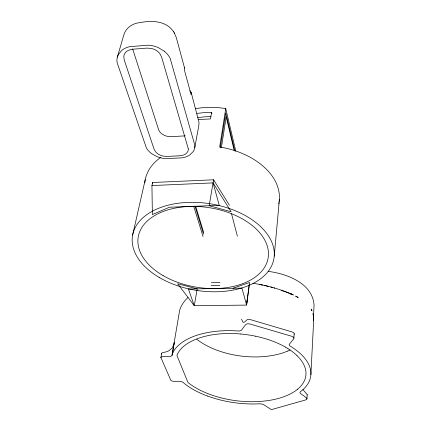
<?xml version="1.0" encoding="UTF-8"?>
<svg xmlns="http://www.w3.org/2000/svg" width="431" height="431" viewBox="0 0 431 431"><rect width="100%" height="100%" fill="white"/><g stroke="black" fill="none" stroke-linecap="round" stroke-linejoin="round"><path stroke-width="0.65" d="M274.235 256.165L279.385 199.612C279.794 193.805 278.512 188.002 276.088 182.739A67.861 44.964 9 0 0 224.982 147.968L219.681 146.993L225.742 108.644L224.152 108.348A65.307 45.503 9.1 0 0 195.502 108.687M310.886 374.711L313.623 321.23L313.262 314.926M313.445 317.173L314.07 305.396C312.841 283.291 286.938 273.782 268.249 271.358M306.953 398.901L307.174 394.737M207.591 396.062A70.345 35.902 7 0 0 233.37 402.538A70.409 35.935 7 0 0 260.232 403.777L263.174 404.359L270.787 409.267A3.06 1.46 6 0 0 272.058 409.45L305.676 399.93L306.748 399.316A3.152 1.535 4.9 0 0 306.958 398.686L306.36 397.829L300.24 393.298L299.874 392.609L300.342 391.752A70.345 35.902 7 0 0 305.369 387.21A70.431 35.945 7 0 0 307.923 362.875L306.71 360.898A70.345 35.902 7 0 0 295.364 349.536A70.285 35.875 7 0 0 290.138 346.061L289.336 345.328L289.158 344.514L293.829 338.647L294.195 333.492A3.464 1.88 5 0 0 293.651 332.716L292.153 331.945L250.492 319.646L248.542 319.403A3.48 1.923 6.6 0 0 247.2 319.63L244.512 322.07L243.418 322.372A12.391 3.049 -73.8 0 1 242.68 321.537L241.511 319.193M294.238 333.761L294.125 334.284M247.27 299.206L246.613 305.089L194.284 305.714L177.642 283.76L197.22 288.856L194.284 305.714L188.395 288.996L241.958 288.123L246.613 305.089L249.592 282.483L232.929 288.274M246.941 302.142L249.226 284.821M220.338 147.504L225.769 112.987L234.771 150.877M221.415 147.375L226.183 116.849L234.173 150.403M213.081 182.895L231.113 211.74L209.186 205.722L213.571 179.792L152.612 182.496L151.938 185.556L152.375 214.568L169.496 207.219L219.239 205.345L213.081 182.895L151.938 185.556M172.141 354.46L179.705 310.099C181.101 305.196 184.301 300.946 187.975 297.492M207.537 396.067A70.415 35.935 7 0 1 184.441 383.595A6.233 3.071 8.7 0 1 183.633 382.755C180.718 380.018 176.193 382.06 172.675 381.171A3.114 1.53 9.2 0 1 170.854 380.379L160.908 357.547A3.222 1.643 9.7 0 1 162.078 356.701C165.159 355.613 169.981 358.263 172.131 355.322L174.318 342.483L174.092 343.636M196.989 113.401L204.175 112.62L211.578 112.507L210.468 118.956L198.238 119.511M160.855 357.778L161.603 353.598M194.774 147.564L198.853 125.383L198.987 122.237L191.17 92.428L189.872 90.72M132.629 235.051L145.236 179.657M173.973 344.121L172.12 348.103L169.108 350.592A11.303 9.153 -24.6 0 1 166.145 351.852L162.271 352.763A3.211 1.649 9.7 0 0 161.609 353.846L161.684 354.104M117.329 57.215L123.751 35.18C125.62 27.902 132.829 23.107 140.097 22.627C151.976 20.198 166.431 20.774 173.725 31.969M173.025 352.396L172.228 354.163A6.513 3.351 9.2 0 0 172.125 355.079L172.131 355.322M297.288 389.473L295.456 390.852A65.507 33.424 7 0 1 275.932 399.084L272.985 399.736A65.507 33.424 7 0 1 260.502 401.417L257.226 401.617A65.507 33.424 7 0 1 243.844 401.45L240.444 401.186A65.636 33.489 7 0 1 230.337 399.839L227.013 399.214A65.507 33.424 7 0 1 214.159 395.868L211.098 394.839A65.507 33.424 7 0 1 199.715 389.974L197.118 388.6A65.35 33.338 7 0 1 190.066 384.107L187.97 382.502L176.904 355.397L177.701 353.646A65.356 33.349 7 0 1 181.257 348.657L182.83 347.095A65.507 33.424 7 0 1 190.971 341.503L193.438 340.296A65.507 33.424 7 0 1 204.838 336.363L208.028 335.625A65.62 33.478 7 0 1 218.242 334.057L221.825 333.761A65.507 33.424 7 0 1 236.732 333.702L240.52 333.977M287.843 351.028L282.93 352.87A62.953 34.706 6.8 0 1 271.832 355.57L268.874 356.028A62.953 34.706 6.8 0 1 256.58 356.927L253.417 356.927A62.894 34.669 6.8 0 1 222.197 352.008L219.255 351.049A62.953 34.706 6.8 0 1 208.324 346.481L205.786 345.161A62.953 34.706 6.8 0 1 196.816 339.294M197.829 117.62L205.264 116.763L210.872 116.618M211.346 282.741L220.009 282.591M211.093 285.678L219.842 285.532M252.943 283.269C266.035 285.338 278.997 288.711 291.178 293.985L289.616 293.317L291.178 293.985M255.599 336.207L259.273 337.037A65.507 33.424 7 0 1 285.322 347.052M264.149 285.376L268.222 286.346M270.716 286.981L272.758 287.536M281.104 290.392L284.708 291.501M274.132 287.924L274.768 288.107M285.306 291.69L293.36 294.982L290.957 293.883M285.327 347.057L288 348.663M164.211 51.16L158.339 47.625A22.035 16.707 16.7 0 0 148.156 45.19L129.661 46.677A22.008 16.572 17.5 0 0 121.596 50.546L118.256 54.769A22.008 16.572 17.5 0 0 117.065 62.468L146.4 147.957A19.934 13.846 12.8 0 0 151.82 153.775L157.003 156.609A19.934 13.846 12.8 0 0 165.919 158.646L182.335 157.821A19.971 13.937 12.1 0 0 189.818 154.934L193.158 151.631A19.971 13.937 12.1 0 0 194.866 145.366L170.18 58.406A22.035 16.707 16.7 0 0 164.216 51.165M296.991 355.613L298.785 357.455A65.507 33.424 7 0 1 303.995 365.025L304.798 366.943A65.625 33.483 7 0 1 305.978 372.643L305.967 374.512A65.507 33.424 7 0 1 303.947 381.645L302.971 383.326A65.507 33.424 7 0 1 297.288 389.473M302.993 389.656L307.179 394.521A3.141 1.541 4.9 0 1 307.104 394.952M174.296 32.885L176.279 37.502L184.56 68.033L184.43 70.145L191.068 94.545L191.17 92.428M173.531 31.668L174.501 33.214M229.421 205.258L213.571 179.792L213.921 181.074M184.323 67.478L184.56 68.033M132.667 48.918L158.565 129.499A10.797 7.656 12.9 0 0 159.729 131.714A10.894 7.726 12.9 0 0 160.618 132.759A10.743 7.618 12.9 0 0 162.896 134.542A10.899 7.731 12.9 0 0 164.238 135.264A10.63 7.537 12.9 0 0 165.186 135.668A10.797 7.656 12.9 0 0 167.185 136.277A10.85 7.699 12.9 0 0 171.306 136.643L183.692 135.948A10.877 7.753 12.1 0 0 185.195 135.776M193.794 206.487L203.049 236.549M194.968 206.056L203.583 234.211M195.685 206.293L203.691 232.53M231.533 213.798L237.384 236.188M312.906 313.369L313.197 314.598M211.578 112.507L211.885 113.703M225.742 108.644L235.805 151.2M293.947 338.13L293.899 337.861A3.475 1.875 5 0 0 293.355 337.085L291.852 336.315L250.023 324.01L248.067 323.767A3.496 1.918 6.7 0 0 246.721 323.988L245.535 324.758L241.193 330.502L239.07 331.024L234.723 330.787A70.415 35.935 7 0 0 178.068 345.732A70.409 35.935 7 0 0 173.009 352.375M313.456 316.322L313.208 314.555L313.45 317.41M152.612 182.496L152.628 183.816M240.53 333.977A65.507 33.424 7 0 1 255.605 336.207M287.994 348.657A65.507 33.424 7 0 1 296.986 355.607M290.122 349.967A58.444 42.459 26.8 0 1 287.86 351.049M278.981 202.667A67.861 44.964 9 0 1 278.733 203.874M144.805 182.787A67.861 44.964 9 0 1 146.438 175.266L148.35 170.951A67.861 44.964 9 0 1 160.865 157.331M279.385 199.612A67.861 44.964 9 0 1 279.18 201.455M188.32 148.921L188.191 150.333A11.05 7.677 11.9 0 1 183.434 155.074L179.77 155.79L167.136 156.431L163.182 156.108A11.023 7.618 12.7 0 1 155.747 152.03L154.104 149.271L124.182 59.796L123.81 56.278A12.3 9.293 17.9 0 1 128.648 50.222L132.678 49.231L146.831 48.1L151.313 48.423A12.321 9.385 16.9 0 1 159.745 53.471L161.566 56.914L188.32 148.921M262.242 284.961L259.985 284.482L262.242 284.961M298.117 297.482L295.725 296.124L298.117 297.482M311.683 310.228L311.15 309.156L311.969 310.821L311.683 310.228M313.644 319.98L313.628 318.412L313.649 320.362L313.644 319.98M159.206 277.435A71.632 43.854 9 0 0 273.577 260.319A71.632 43.854 9 0 0 176.931 203.427A71.632 43.854 9 0 0 159.206 277.435M162.993 275.538A65.803 40.272 9 0 0 267.84 259.467A65.803 40.272 9 0 0 178.693 207.467A65.803 40.272 9 0 0 162.993 275.538"/></g></svg>
